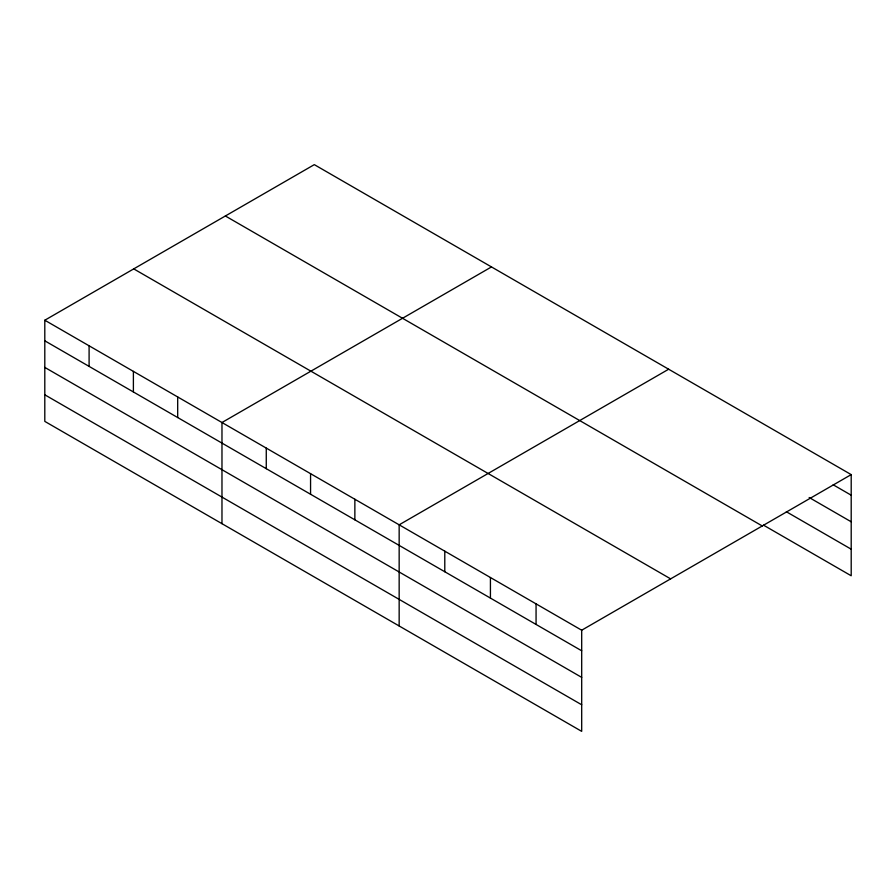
<?xml version="1.0" encoding="UTF-8"?>
<svg xmlns="http://www.w3.org/2000/svg" width="896" height="896" viewBox="0 0 896 896"><rect width="100%" height="100%" fill="white"/><g stroke="black" fill="none" stroke-linecap="round" stroke-linejoin="round"><path stroke-width="1.34" d="M44.8 320.23L581.694 630.213L581.694 731.36L44.8 421.389L44.8 320.23L314.306 164.64L851.2 474.611L851.2 575.77L763.526 525.157M491.478 266.93L221.973 422.52L221.973 523.678M668.651 369.219L399.157 524.821L399.157 625.968M581.694 630.213L851.2 474.611M833.19 484.792L851.2 495.197M809.166 497.515L851.2 521.786M786.352 511.739L851.2 549.181M225.366 215.981L762.261 525.963M133.739 268.89L670.634 578.861M44.8 340.816L581.694 650.787M44.8 367.405L581.694 677.376M44.8 394.8L581.694 704.771M536.066 603.859L536.066 624.445M490.426 577.517L490.426 598.091M444.786 551.163L444.786 571.749M354.861 499.24L354.861 519.826M310.565 473.67L310.565 494.245M266.269 448.101L266.269 468.675M177.688 396.95L177.688 417.525M133.392 371.381L133.392 391.955M89.096 345.8L89.096 366.386"/></g></svg>
